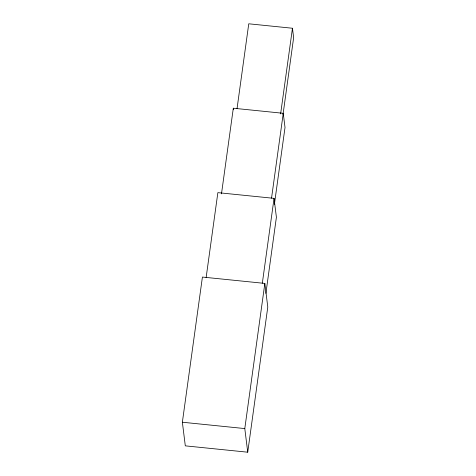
<?xml version="1.0" encoding="UTF-8"?>
<svg xmlns="http://www.w3.org/2000/svg" width="476" height="476" viewBox="0 0 476 476"><rect width="100%" height="100%" fill="white"/><g stroke="black" fill="none" stroke-linecap="round" stroke-linejoin="round"><path stroke-width="0.71" d="M182.367 422.23L202.419 277.062L264.846 283.41L267.786 307.032L247.734 452.2L185.307 445.851L182.367 422.23L244.795 428.573L247.734 452.2M206.138 277.544L217.865 192.643L274.051 198.355L276.401 217.252L265.888 293.377M221.483 193.857L233.311 108.219L283.256 113.3L285.017 127.473L274.402 204.329M237.03 108.706L248.758 23.8L292.46 28.245L293.632 37.693L283.018 114.543M280.626 113.877L292.46 28.245M271.528 198.2L283.256 113.3M262.324 283.256L274.051 198.355M244.795 428.573L264.846 283.41M233.311 108.219L233.49 109.641"/></g></svg>
